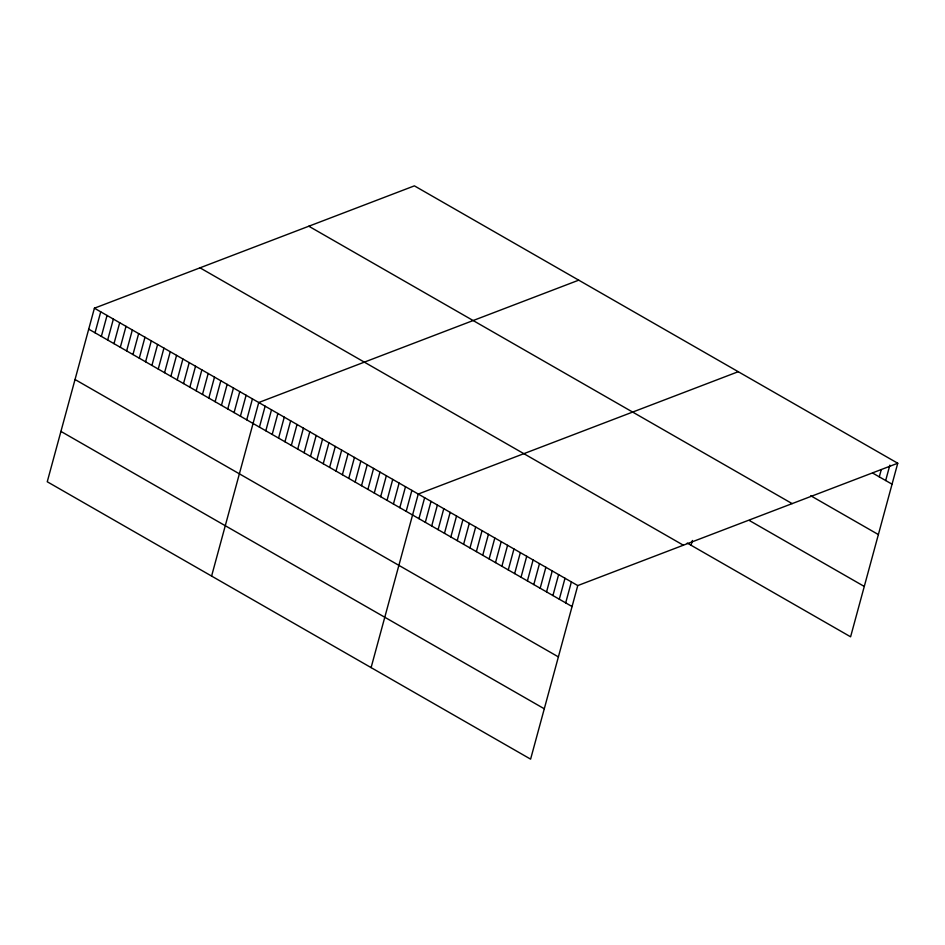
<?xml version="1.0" encoding="UTF-8"?>
<svg xmlns="http://www.w3.org/2000/svg" width="945" height="945" viewBox="0 0 945 945"><rect width="100%" height="100%" fill="white"/><g stroke="black" fill="none" stroke-linecap="round" stroke-linejoin="round"><path stroke-width="1.42" d="M897.75 463.239L414.394 185.858L94.405 308.2L47.25 481.761L530.606 759.142L577.761 585.581L897.75 463.239L850.595 636.8L687.251 543.068M95.032 332.782L100.725 311.826M101.351 336.408L107.045 315.453M107.671 340.035L113.365 319.079M113.991 343.661L119.696 322.706M120.322 347.287L126.016 326.332M126.642 350.914L132.335 329.959M132.962 354.54L138.655 333.585M139.281 358.167L144.975 337.211M145.601 361.793L151.294 340.838M151.921 365.42L157.614 344.464M158.24 369.046L163.934 348.091M164.56 372.684L170.254 351.717M170.88 376.311L176.573 355.355M177.199 379.937L182.893 358.982M183.531 383.564L189.224 362.608M189.85 387.19L195.544 366.235M196.17 390.817L201.864 369.861M202.49 394.443L208.183 373.488M208.81 398.069L214.503 377.114M215.129 401.696L220.823 380.74M221.449 405.322L227.143 384.367M227.769 408.949L233.462 387.993M234.088 412.575L239.782 391.62M240.408 416.213L246.102 395.246M246.739 419.84L252.433 398.873M211.597 576.072L258.753 402.511L578.73 280.169M259.438 427.128L265.132 406.173M265.817 430.79L271.51 409.823M272.195 434.452L277.889 413.485M278.574 438.114L284.268 417.147M284.953 441.776L290.647 420.808M291.332 445.426L297.025 424.47M297.722 449.088L303.416 428.132M304.101 452.749L309.795 431.794M310.48 456.411L316.173 435.456M316.858 460.073L322.552 439.118M323.237 463.735L328.931 442.78M329.616 467.397L335.31 446.442M335.995 471.059L341.688 450.103M342.385 474.721L348.079 453.765M348.764 478.383L354.458 457.427M355.143 482.044L360.836 461.089M361.522 485.706L367.215 464.751M367.9 489.368L373.594 468.413M374.279 493.03L379.973 472.075M380.658 496.692L386.351 475.737M387.037 500.354L392.73 479.398M393.427 504.016L399.121 483.06M399.806 507.678L405.499 486.722M406.185 511.339L411.878 490.384M371.101 667.607L418.257 494.046L738.246 371.704M418.942 518.663L424.636 497.708M425.321 522.325L431.014 501.37M431.7 525.987L437.393 505.032M438.09 529.649L443.784 508.693M444.469 533.311L450.163 512.355M450.848 536.973L456.541 516.017M457.226 540.635L462.92 519.679M463.605 544.296L469.299 523.341M469.984 547.958L475.678 527.003M476.363 551.62L482.056 530.653M482.741 555.282L488.435 534.315M489.132 558.944L494.826 537.977M495.511 562.594L501.204 541.639M501.889 566.256L507.583 545.3M508.268 569.918L513.962 548.962M514.647 573.58L520.341 552.624M521.026 577.241L526.719 556.286M527.404 580.903L533.098 559.948M533.795 584.565L539.489 563.61M540.174 588.227L545.867 567.272M546.553 591.889L552.246 570.934M552.931 595.551L558.625 574.595M559.31 599.213L565.004 578.257M565.689 602.875L571.382 581.919M691.09 545.265L692.39 540.469M879.299 476.871L881.189 469.889M885.678 480.532L889.847 465.164M872.92 473.209L892.056 484.194M810.739 495.747L878.377 534.563M308.802 226.221L792.158 503.614M749.432 520.541L864.273 586.443M199.997 267.825L683.365 545.206M94.405 308.2L577.761 585.581M88.712 329.155L572.068 606.536M75.033 379.512L558.389 656.893M60.929 431.404L544.296 708.785"/></g></svg>
